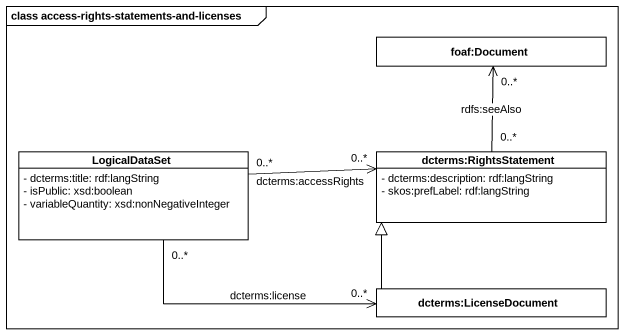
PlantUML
@startuml
mainframe class access-rights-statements-and-licenses
hide circle
hide empty members
skinparam classAttributeIconSize 0
class "foaf:Document" as foaf_Document #FFFFFF
class LogicalDataSet #FFFFFF {
  - dcterms:title: rdf:langString
  - isPublic: xsd:boolean
  - variableQuantity: xsd:nonNegativeInteger
}
class "dcterms:RightsStatement" as dcterms_RightsStatement #FFFFFF {
  - dcterms:description: rdf:langString
  - skos:prefLabel: rdf:langString
}
class "dcterms:LicenseDocument" as dcterms_LicenseDocument #FFFFFF
LogicalDataSet "0..*" -right-> "0..*" dcterms_RightsStatement : dcterms:accessRights
LogicalDataSet "0..*" -right-> "0..*" dcterms_LicenseDocument : dcterms:license
dcterms_RightsStatement "0..*" -up-> "0..*" foaf_Document : rdfs:seeAlso
dcterms_LicenseDocument -up-|> dcterms_RightsStatement
@enduml
